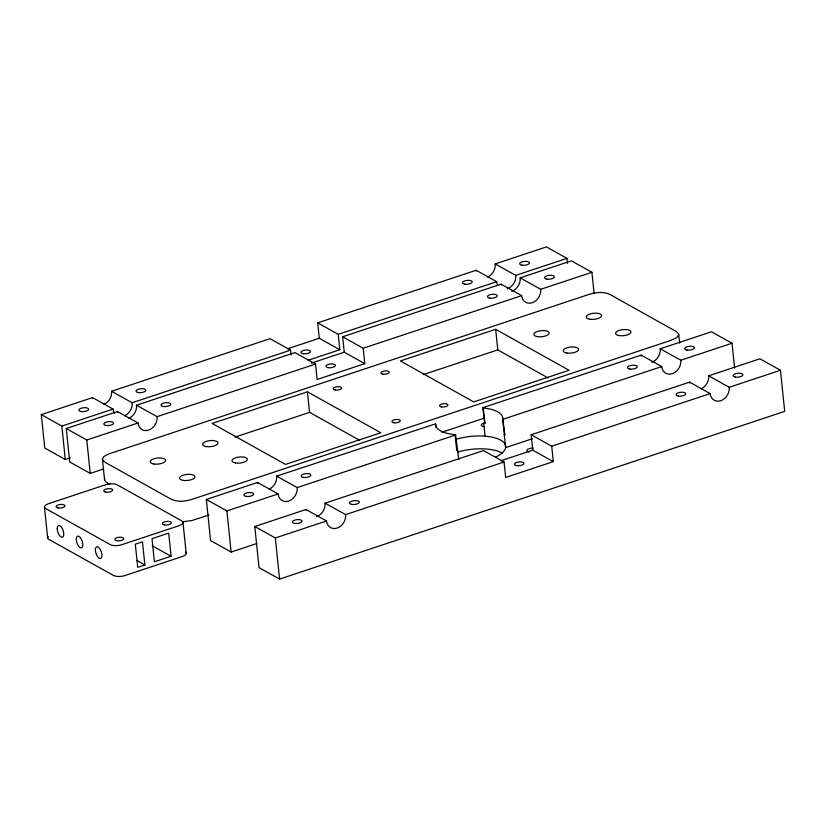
<?xml version="1.0" encoding="UTF-8"?>
<svg xmlns="http://www.w3.org/2000/svg" width="826" height="826" viewBox="0 0 826 826"><rect width="100%" height="100%" fill="white"/><g stroke="black" fill="none" stroke-linecap="round" stroke-linejoin="round"><path stroke-width="1.24" d="M532.409 438.74L505.605 447.651L502.745 418.875A33.732 13.288 -5.9 0 0 483.272 408.013L482.735 407.703L484.862 423.428L483.272 408.013M504.335 434.362L504.872 434.6L502.745 418.875M109.817 484.335L106.017 482.023L104.613 480.185L102.383 459.019L103.756 456.602L108.01 454.217L587.761 294.82C595.133 292.373 603.754 291.062 610.868 294.985L676.453 331.639L678.683 334.086L679.674 343.162M104.51 479.586L104.83 478.368M678.796 334.695L676.628 337.71L669.948 340.694L193.408 498.894C186.046 501.341 177.425 502.662 170.311 498.728L105.738 462.684L103.25 460.846L102.383 459.019M504.273 434.796L504.872 434.6M70.189 457.862L65.295 459.493L44.749 448.022L41.3 414.611L92.533 397.605L113.079 409.076A11.244 9.014 -60.8 0 0 114.628 413.444M103.973 404.389A11.244 9.014 -60.8 0 0 111.593 391.276L270.04 338.67L290.587 350.141L291.072 354.881M317.69 322.852L338.237 334.324L339.827 349.739L319.28 338.268L317.69 322.852L476.137 270.247L496.684 281.718A11.244 9.014 -60.8 0 0 497.748 285.28M487.588 277.04A11.244 9.014 -60.8 0 0 495.197 263.917L546.43 246.912L566.977 258.383L567.483 263.277M287.51 348.82L319.28 338.268M41.3 414.611L61.847 426.082L113.079 409.076M124.519 415.86A11.244 9.014 -60.8 0 0 132.139 402.747L290.587 350.141M338.237 334.324L496.684 281.718M507.278 288.832A11.244 9.014 -60.8 0 0 515.744 275.388L566.977 258.383M103.704 468.951L90.251 473.412L69.704 461.951L66.245 428.539L117.478 411.534L138.025 422.995A11.244 9.014 -60.8 0 0 148.618 430.119A11.244 9.014 -60.8 0 0 157.085 416.665L315.532 364.07L317.122 379.485L364.782 363.667L363.182 348.242L342.635 336.781L344.235 352.196L364.782 363.667M128.918 418.317A11.244 9.014 -60.8 0 0 136.538 405.205L294.985 352.599L315.532 364.07M342.635 336.781L501.093 284.175L521.64 295.646A11.244 9.014 -60.8 0 0 532.233 302.76A11.244 9.014 -60.8 0 0 540.7 289.317L591.922 272.301L594.07 293.106M511.686 291.289A11.244 9.014 -60.8 0 0 520.153 277.846L571.375 260.84L591.922 272.301M308.057 360.291L339.827 349.739M311.247 363.151L344.235 352.196M66.245 428.539L86.792 440.01L138.025 422.995M363.182 348.242L521.64 295.646M307.437 391.803L212.127 423.449L285.507 464.408L380.817 432.762L307.437 391.803L309.564 412.36L359.589 440.289M495.662 329.316L400.362 360.952L473.742 401.911L569.052 370.275L495.662 329.316L497.789 349.873L547.824 377.802M235.028 437.109L309.564 412.36M423.253 374.612L497.789 349.873M256.762 543.549L231.146 552.057L210.599 540.586L206.345 499.472L257.567 482.456L278.114 493.927A11.244 9.014 -60.8 0 0 288.708 501.041A11.244 9.014 -60.8 0 0 297.184 487.598L455.632 434.992L458.791 459.566M269.018 489.25A11.244 9.014 -60.8 0 0 276.638 476.127L435.622 423.831A33.732 13.288 -5.9 0 0 455.095 434.693L455.632 434.992M482.735 407.703L641.183 355.108L661.729 366.568A11.244 9.014 -60.8 0 0 672.323 373.693A11.244 9.014 -60.8 0 0 680.789 360.239L732.022 343.234L734.593 368.159M651.776 362.222A11.244 9.014 -60.8 0 0 660.242 348.779L711.475 331.773L732.022 343.234M441.889 432.215L484.17 418.183M485.058 436.18L483.726 423.325L484.325 423.129M208.978 514.99L192.045 520.494L182.618 521.784M206.345 499.472L226.892 510.933L278.114 493.927M503.282 419.174L661.729 366.568M701.057 388.922A11.244 9.014 -60.8 0 0 708.677 375.809L759.899 358.804L780.446 370.265L784.7 411.389L279.57 579.088L259.023 567.617L254.78 526.503L306.002 509.497L326.549 520.958A11.244 9.014 -60.8 0 0 337.142 528.082A11.244 9.014 -60.8 0 0 345.609 514.629L504.056 462.033L505.657 477.449L553.306 461.631L551.716 446.205L531.17 434.744L532.76 450.16L553.306 461.631M316.595 516.611A11.244 9.014 -60.8 0 0 325.062 503.168L483.509 450.562L504.056 462.033M531.17 434.744L689.617 382.139L710.164 393.61A11.244 9.014 -60.8 0 0 720.757 400.724A11.244 9.014 -60.8 0 0 729.224 387.28L780.446 370.265M144.86 564.953L137.715 567.328L135.319 544.2L142.475 541.825L144.86 564.953L137.075 560.606M171.075 556.249L154.39 561.794L152.005 538.666L168.68 533.121L171.075 556.249L152.17 545.707M500.99 460.712L532.76 450.16M254.78 526.503L275.326 537.974L326.549 520.958M551.716 446.205L710.164 393.61M483.726 423.325L484.862 423.428M457.749 450.211L456.685 450.118L455.095 434.693M660.242 348.779L680.789 360.239M708.677 375.809L729.224 387.28M495.197 263.917L515.744 275.388M520.153 277.846L540.7 289.317M456.685 450.118L457.222 450.418M276.638 476.127L297.184 487.598M325.062 503.168L345.609 514.629M111.593 391.276L132.139 402.747M136.538 405.205L157.085 416.665M435.622 423.831L435.983 427.383M275.326 537.974L279.57 579.088M226.892 510.933L231.146 552.057M182.969 522.249L186.16 553.09M86.792 440.01L90.251 473.412M61.847 426.082L65.295 459.493M44.47 507.195L47.66 538.036M117.612 412.442A11.244 9.014 -60.8 0 1 117.478 411.534M501.227 285.084A11.244 9.014 -60.8 0 1 501.093 284.175M92.657 398.514A11.244 9.014 -60.8 0 1 92.533 397.605M476.272 271.155A11.244 9.014 -60.8 0 1 476.137 270.247M306.136 510.406A11.244 9.014 -60.8 0 1 306.002 509.497M689.751 383.047A11.244 9.014 -60.8 0 1 689.617 382.139M641.317 356.016A11.244 9.014 -60.8 0 1 641.183 355.108M456.045 439.298A33.732 13.288 -5.9 0 1 499.131 439.339A33.732 13.288 -5.9 0 1 495.538 457.139M257.702 483.375A11.244 9.014 -60.8 0 1 257.567 482.456M484.594 426.639A4.915 1.941 -5.9 0 1 481.31 425.122A4.915 1.941 -5.9 0 1 484.439 423.005M529.239 451.977A4.915 1.941 -5.9 0 1 527.329 449.654A4.915 1.941 -5.9 0 1 533.379 448.115M457.377 452.152A33.732 13.288 -5.9 0 1 502.631 453.34M185.54 552.129A8.436 3.325 -5.9 0 1 182.195 556.548L125.005 575.536A8.436 3.325 -5.9 0 1 113.461 575.454L48.879 539.409A8.436 3.325 -5.9 0 1 48.269 536.435M105.625 484.748L48.435 503.736A8.436 3.325 -5.9 0 0 45.698 508.568L110.271 544.613A8.436 3.325 -5.9 0 0 121.825 544.695L179.005 525.708A8.436 3.325 -5.9 0 0 181.751 520.876L117.178 484.831A8.436 3.325 -5.9 0 0 105.625 484.748M106.131 425.473A4.915 1.941 -5.9 0 0 113.585 423.222A4.915 1.941 -5.9 0 0 106.358 422.086A4.915 1.941 -5.9 0 0 106.131 425.473M163.311 406.485A4.915 1.941 -5.9 0 0 170.765 404.234A4.915 1.941 -5.9 0 0 163.538 403.098A4.915 1.941 -5.9 0 0 163.311 406.485M328.19 367.673A4.78 1.879 -5.9 0 0 335.439 365.474A4.78 1.879 -5.9 0 0 328.418 364.38A4.78 1.879 -5.9 0 0 328.19 367.673M489.735 298.114A4.915 1.941 -5.9 0 0 497.2 295.863A4.915 1.941 -5.9 0 0 489.963 294.727A4.915 1.941 -5.9 0 0 489.735 298.114M546.926 279.136A4.915 1.941 -5.9 0 0 554.38 276.875A4.915 1.941 -5.9 0 0 547.153 275.739A4.915 1.941 -5.9 0 0 546.926 279.136M138.365 392.567A4.915 1.941 -5.9 0 0 145.82 390.306A4.915 1.941 -5.9 0 0 138.592 389.17A4.915 1.941 -5.9 0 0 138.365 392.567M81.175 411.544A4.915 1.941 -5.9 0 0 88.63 409.293A4.915 1.941 -5.9 0 0 81.402 408.158A4.915 1.941 -5.9 0 0 81.175 411.544M303.245 353.745A4.78 1.879 -5.9 0 0 310.483 351.556A4.78 1.879 -5.9 0 0 303.462 350.451A4.78 1.879 -5.9 0 0 303.245 353.745M464.79 284.196A4.915 1.941 -5.9 0 0 472.245 281.934A4.915 1.941 -5.9 0 0 465.017 280.799A4.915 1.941 -5.9 0 0 464.79 284.196M521.97 265.208A4.915 1.941 -5.9 0 0 529.435 262.947A4.915 1.941 -5.9 0 0 522.197 261.821A4.915 1.941 -5.9 0 0 521.97 265.208M516.715 465.637A4.78 1.879 -5.9 0 0 523.963 463.438A4.78 1.879 -5.9 0 0 516.942 462.343A4.78 1.879 -5.9 0 0 516.715 465.637M294.655 523.436A4.915 1.941 -5.9 0 0 302.11 521.185A4.915 1.941 -5.9 0 0 294.882 520.05A4.915 1.941 -5.9 0 0 294.655 523.436M351.835 504.449A4.915 1.941 -5.9 0 0 359.3 502.198A4.915 1.941 -5.9 0 0 352.062 501.062A4.915 1.941 -5.9 0 0 351.835 504.449M678.27 396.077A4.915 1.941 -5.9 0 0 685.725 393.826A4.915 1.941 -5.9 0 0 678.497 392.691A4.915 1.941 -5.9 0 0 678.27 396.077M735.45 377.1A4.915 1.941 -5.9 0 0 742.904 374.839A4.915 1.941 -5.9 0 0 735.677 373.703A4.915 1.941 -5.9 0 0 735.45 377.1M687.015 350.059A4.915 1.941 -5.9 0 0 694.48 347.808A4.915 1.941 -5.9 0 0 687.242 346.672A4.915 1.941 -5.9 0 0 687.015 350.059M629.835 369.046A4.915 1.941 -5.9 0 0 637.29 366.796A4.915 1.941 -5.9 0 0 630.062 365.66A4.915 1.941 -5.9 0 0 629.835 369.046M303.41 477.418A4.915 1.941 -5.9 0 0 310.865 475.167A4.915 1.941 -5.9 0 0 303.638 474.031A4.915 1.941 -5.9 0 0 303.41 477.418M246.22 496.405A4.915 1.941 -5.9 0 0 253.675 494.144A4.915 1.941 -5.9 0 0 246.447 493.019A4.915 1.941 -5.9 0 0 246.22 496.405M382.861 374.178A4.213 1.662 -5.9 0 0 389.263 372.247A4.213 1.662 -5.9 0 0 383.058 371.266A4.213 1.662 -5.9 0 0 382.861 374.178M393.919 422.767A4.213 1.662 -5.9 0 0 400.311 420.826A4.213 1.662 -5.9 0 0 394.116 419.856A4.213 1.662 -5.9 0 0 393.919 422.767M335.211 389.996A4.213 1.662 -5.9 0 0 341.603 388.065A4.213 1.662 -5.9 0 0 335.408 387.095A4.213 1.662 -5.9 0 0 335.211 389.996M441.569 406.939A4.213 1.662 -5.9 0 0 447.96 405.008A4.213 1.662 -5.9 0 0 441.765 404.038A4.213 1.662 -5.9 0 0 441.569 406.939M537.478 336.647A7.733 3.046 -5.9 0 0 549.197 333.105A7.733 3.046 -5.9 0 0 537.84 331.319A7.733 3.046 -5.9 0 0 537.478 336.647M566.832 353.032A7.733 3.046 -5.9 0 0 578.551 349.481A7.733 3.046 -5.9 0 0 567.194 347.705A7.733 3.046 -5.9 0 0 566.832 353.032M619.252 335.624A7.733 3.046 -5.9 0 0 630.971 332.083A7.733 3.046 -5.9 0 0 619.614 330.297A7.733 3.046 -5.9 0 0 619.252 335.624M589.909 319.239A7.733 3.046 -5.9 0 0 601.627 315.697A7.733 3.046 -5.9 0 0 590.27 313.911A7.733 3.046 -5.9 0 0 589.909 319.239M153.873 464.005A7.733 3.046 -5.9 0 0 165.592 460.454A7.733 3.046 -5.9 0 0 154.225 458.678A7.733 3.046 -5.9 0 0 153.873 464.005M183.227 480.391A7.733 3.046 -5.9 0 0 194.946 476.839A7.733 3.046 -5.9 0 0 183.579 475.064A7.733 3.046 -5.9 0 0 183.227 480.391M235.637 462.983A7.733 3.046 -5.9 0 0 247.356 459.442A7.733 3.046 -5.9 0 0 235.999 457.656A7.733 3.046 -5.9 0 0 235.637 462.983M206.304 446.598A7.733 3.046 -5.9 0 0 218.023 443.046A7.733 3.046 -5.9 0 0 206.655 441.27A7.733 3.046 -5.9 0 0 206.304 446.598M95.382 549.527A6.185 2.777 71.6 0 0 100.101 558.593A6.185 2.777 71.6 0 0 100.483 549.848A6.185 2.777 71.6 0 0 95.382 549.527M57.221 528.227A6.185 2.777 71.6 0 0 61.94 537.292A6.185 2.777 71.6 0 0 62.322 528.557A6.185 2.777 71.6 0 0 57.221 528.227M76.302 538.882A6.185 2.777 71.6 0 0 81.02 547.937A6.185 2.777 71.6 0 0 81.402 539.202A6.185 2.777 71.6 0 0 76.302 538.882M105.594 492.1A4.502 1.776 -5.9 0 0 112.656 490.21A4.502 1.776 -5.9 0 0 106.347 488.971A4.502 1.776 -5.9 0 0 105.594 492.1M164.291 524.871A4.502 1.776 -5.9 0 0 171.354 522.982A4.502 1.776 -5.9 0 0 165.055 521.733A4.502 1.776 -5.9 0 0 164.291 524.871M57.934 507.928A4.502 1.776 -5.9 0 0 64.996 506.039A4.502 1.776 -5.9 0 0 58.698 504.789A4.502 1.776 -5.9 0 0 57.934 507.928M116.642 540.689A4.502 1.776 -5.9 0 0 123.704 538.8A4.502 1.776 -5.9 0 0 117.395 537.561A4.502 1.776 -5.9 0 0 116.642 540.689"/></g></svg>
